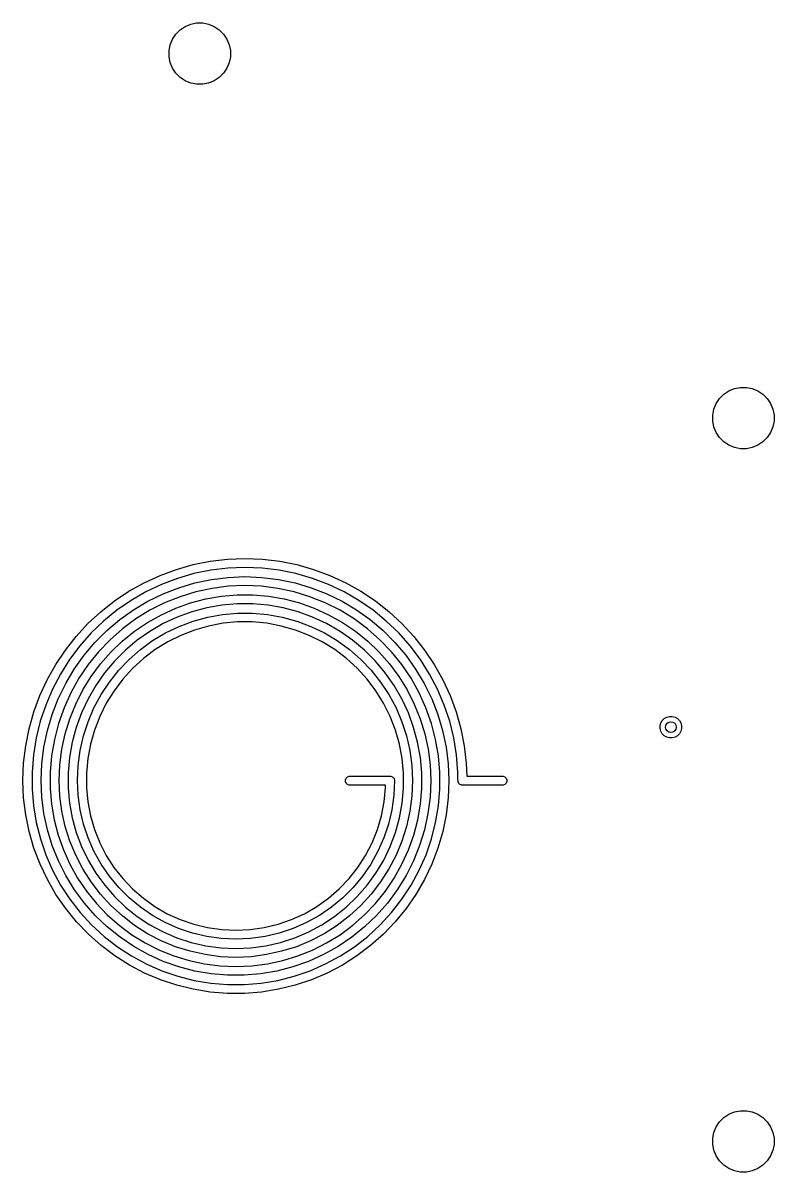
# Model space of a CAD drawing. Extents: x 25 to 275, y -107 to -24.
# Drawn here: x 209.12 to 229.85, y -105.8 to -74.1 of the extents above; entities that cross this region are included whole.
import ezdxf

# ---------------------------------------------------------------- set-up
doc = ezdxf.new("R2010")
doc.units = 0
doc.layers.add('BLACK', color=7, linetype='CONTINUOUS')

msp = doc.modelspace()

# ---------------------------------------------------------------- linework, layer by layer
at = {"layer": 'BLACK', "linetype": 'CONTINUOUS'}
for p, q in [((213.599313, -74.200367), (213.753258, -74.136601)), ((213.753258, -74.136601), (213.916685, -74.104093)), ((213.916685, -74.104093), (214.083315, -74.104093)), ((214.083315, -74.104093), (214.246742, -74.136601)), ((214.246742, -74.136601), (214.400687, -74.200367)), ((213.250367, -74.549313), (213.342941, -74.410766)), ((213.342941, -74.410766), (213.460766, -74.292941)), ((213.460766, -74.292941), (213.599313, -74.200367)), ((214.400687, -74.200367), (214.539234, -74.292941)), ((214.539234, -74.292941), (214.657059, -74.410766)), ((214.657059, -74.410766), (214.749633, -74.549313)), ((213.154093, -74.866685), (213.186601, -74.703258)), ((213.186601, -74.703258), (213.250367, -74.549313)), ((214.749633, -74.549313), (214.813399, -74.703258)), ((214.813399, -74.703258), (214.845907, -74.866685)), ((213.154093, -75.033315), (213.154093, -74.866685)), ((213.186601, -75.196742), (213.154093, -75.033315)), ((214.845907, -75.033315), (214.813399, -75.196742)), ((214.845907, -74.866685), (214.845907, -75.033315)), ((213.250367, -75.350687), (213.186601, -75.196742)), ((213.342941, -75.489234), (213.250367, -75.350687)), ((214.749633, -75.350687), (214.657059, -75.489234)), ((214.813399, -75.196742), (214.749633, -75.350687)), ((213.460766, -75.607059), (213.342941, -75.489234)), ((213.599313, -75.699633), (213.460766, -75.607059)), ((213.753258, -75.763399), (213.599313, -75.699633)), ((214.400687, -75.699633), (214.246742, -75.763399)), ((214.539234, -75.607059), (214.400687, -75.699633)), ((214.657059, -75.489234), (214.539234, -75.607059)), ((213.916685, -75.795907), (213.753258, -75.763399)), ((214.083315, -75.795907), (213.916685, -75.795907)), ((214.246742, -75.763399), (214.083315, -75.795907)), ((228.460766, -84.342941), (228.599313, -84.250367)), ((228.599313, -84.250367), (228.753258, -84.186601)), ((228.753258, -84.186601), (228.916685, -84.154093)), ((228.916685, -84.154093), (229.083315, -84.154093)), ((229.083315, -84.154093), (229.246742, -84.186601)), ((229.246742, -84.186601), (229.400687, -84.250367)), ((229.400687, -84.250367), (229.539234, -84.342941)), ((228.186601, -84.753258), (228.250367, -84.599313)), ((228.250367, -84.599313), (228.342941, -84.460766)), ((228.342941, -84.460766), (228.460766, -84.342941)), ((229.539234, -84.342941), (229.657059, -84.460766)), ((229.657059, -84.460766), (229.749633, -84.599313)), ((229.749633, -84.599313), (229.813399, -84.753258)), ((228.154093, -84.916685), (228.186601, -84.753258)), ((228.154093, -85.083315), (228.154093, -84.916685)), ((229.813399, -84.753258), (229.845907, -84.916685)), ((229.845907, -84.916685), (229.845907, -85.083315)), ((228.186601, -85.246742), (228.154093, -85.083315)), ((228.250367, -85.400687), (228.186601, -85.246742)), ((229.813399, -85.246742), (229.749633, -85.400687)), ((229.845907, -85.083315), (229.813399, -85.246742)), ((228.342941, -85.539234), (228.250367, -85.400687)), ((228.460766, -85.657059), (228.342941, -85.539234)), ((229.657059, -85.539234), (229.539234, -85.657059)), ((229.749633, -85.400687), (229.657059, -85.539234)), ((228.599313, -85.749633), (228.460766, -85.657059)), ((228.753258, -85.813399), (228.599313, -85.749633)), ((228.916685, -85.845907), (228.753258, -85.813399)), ((229.083315, -85.845907), (228.916685, -85.845907)), ((229.246742, -85.813399), (229.083315, -85.845907)), ((229.400687, -85.749633), (229.246742, -85.813399)), ((229.539234, -85.657059), (229.400687, -85.749633)), ((213.357271, -89.174779), (213.820147, -89.044234)), ((213.820147, -89.044234), (214.291839, -88.950409)), ((214.291839, -88.950409), (214.769438, -88.893881)), ((214.769438, -88.893881), (215.25, -88.875)), ((215.25, -88.875), (215.730562, -88.893881)), ((215.730562, -88.893881), (216.208161, -88.950409)), ((216.208161, -88.950409), (216.679853, -89.044234)), ((216.679853, -89.044234), (217.142729, -89.174779)), ((212.469308, -89.542585), (212.906064, -89.341238)), ((212.906064, -89.341238), (213.357271, -89.174779)), ((213.842879, -89.291086), (213.388065, -89.422825)), ((214.306819, -89.196372), (213.842879, -89.291086)), ((214.776875, -89.139297), (214.306819, -89.196372)), ((215.25, -89.120231), (214.776875, -89.139297)), ((215.723125, -89.139297), (215.25, -89.120231)), ((216.193181, -89.196372), (215.723125, -89.139297)), ((216.657121, -89.291086), (216.193181, -89.196372)), ((217.111935, -89.422825), (216.657121, -89.291086)), ((217.142729, -89.174779), (217.593936, -89.341238)), ((217.593936, -89.341238), (218.030692, -89.542585)), ((212.049696, -89.777579), (212.469308, -89.542585)), ((212.945327, -89.590733), (212.517535, -89.793723)), ((213.388065, -89.422825), (212.945327, -89.590733)), ((212.990463, -89.848775), (213.423565, -89.679778)), ((213.423565, -89.679778), (213.869144, -89.547124)), ((213.869144, -89.547124), (214.324155, -89.451718)), ((214.324155, -89.451718), (214.785491, -89.394212)), ((214.793757, -89.639534), (214.340801, -89.697537)), ((214.785491, -89.394212), (215.25, -89.375)), ((215.25, -89.620153), (214.793757, -89.639534)), ((215.25, -89.375), (215.714509, -89.394212)), ((215.706243, -89.639534), (215.25, -89.620153)), ((216.159199, -89.697537), (215.706243, -89.639534)), ((215.714509, -89.394212), (216.175845, -89.451718)), ((216.175845, -89.451718), (216.630856, -89.547124)), ((216.630856, -89.547124), (217.076435, -89.679778)), ((217.076435, -89.679778), (217.509537, -89.848775)), ((217.554673, -89.590733), (217.111935, -89.422825)), ((217.982465, -89.793723), (217.554673, -89.590733)), ((218.030692, -89.542585), (218.450304, -89.777579)), ((211.649815, -90.044771), (212.049696, -89.777579)), ((212.517535, -89.793723), (212.107464, -90.030478)), ((212.572796, -90.05296), (212.990463, -89.848775)), ((213.457759, -89.927464), (213.034034, -90.09773)), ((213.894397, -89.793745), (213.457759, -89.927464)), ((213.749283, -90.099645), (214.170269, -89.990029)), ((214.340801, -89.697537), (213.894397, -89.793745)), ((214.170269, -89.990029), (214.599034, -89.91651)), ((214.599034, -89.91651), (215.032489, -89.879618)), ((215.032489, -89.879618), (215.467511, -89.879618)), ((215.467511, -89.879618), (215.900966, -89.91651)), ((215.900966, -89.91651), (216.329731, -89.990029)), ((216.605603, -89.793745), (216.159199, -89.697537)), ((216.329731, -89.990029), (216.750717, -90.099645)), ((217.042241, -89.927464), (216.605603, -89.793745)), ((217.465966, -90.09773), (217.042241, -89.927464)), ((217.509537, -89.848775), (217.927204, -90.05296)), ((218.392536, -90.030478), (217.982465, -89.793723)), ((218.450304, -89.777579), (218.850185, -90.044771)), ((211.272131, -90.342513), (211.649815, -90.044771)), ((211.717774, -90.299461), (211.350992, -90.59893)), ((212.107464, -90.030478), (211.717774, -90.299461)), ((211.795053, -90.561085), (212.173417, -90.290939)), ((212.173417, -90.290939), (212.572796, -90.05296)), ((212.626276, -90.303318), (212.237421, -90.542745)), ((213.034034, -90.09773), (212.626276, -90.303318)), ((212.942706, -90.423755), (213.339111, -90.244569)), ((213.339111, -90.244569), (213.749283, -90.099645)), ((214.193852, -90.236023), (213.782663, -90.346201)), ((214.613079, -90.162102), (214.193852, -90.236023)), ((215.037153, -90.125), (214.613079, -90.162102)), ((215.462847, -90.125), (215.037153, -90.125)), ((215.886921, -90.162102), (215.462847, -90.125)), ((216.306148, -90.236023), (215.886921, -90.162102)), ((216.717337, -90.346201), (216.306148, -90.236023)), ((216.750717, -90.099645), (217.160889, -90.244569)), ((217.160889, -90.244569), (217.557294, -90.423755)), ((217.873724, -90.303318), (217.465966, -90.09773)), ((218.262579, -90.542745), (217.873724, -90.303318)), ((217.927204, -90.05296), (218.326583, -90.290939)), ((218.326583, -90.290939), (218.704947, -90.561085)), ((218.782226, -90.299461), (218.392536, -90.030478)), ((219.149008, -90.59893), (218.782226, -90.299461)), ((218.850185, -90.044771), (219.227869, -90.342513)), ((210.918971, -90.668971), (211.272131, -90.342513)), ((211.350992, -90.59893), (211.009496, -90.926941)), ((211.440291, -90.861553), (211.795053, -90.561085)), ((212.237421, -90.542745), (211.870273, -90.814287)), ((212.202505, -90.879515), (212.562925, -90.635913)), ((212.562925, -90.635913), (212.942706, -90.423755)), ((213.382641, -90.491797), (212.996831, -90.671703)), ((213.782663, -90.346201), (213.382641, -90.491797)), ((213.432259, -90.747184), (213.820796, -90.601364)), ((213.820796, -90.601364), (214.220841, -90.490958)), ((214.220841, -90.490958), (214.629171, -90.416857)), ((214.629171, -90.416857), (215.0425, -90.379657)), ((215.047732, -90.625), (214.64492, -90.662326)), ((215.0425, -90.379657), (215.4575, -90.379657)), ((215.452268, -90.625), (215.047732, -90.625)), ((215.85508, -90.662326), (215.452268, -90.625)), ((215.4575, -90.379657), (215.870829, -90.416857)), ((215.870829, -90.416857), (216.279159, -90.490958)), ((216.279159, -90.490958), (216.679204, -90.601364)), ((216.679204, -90.601364), (217.067741, -90.747184)), ((217.117359, -90.491797), (216.717337, -90.346201)), ((217.503169, -90.671703), (217.117359, -90.491797)), ((217.557294, -90.423755), (217.937075, -90.635913)), ((217.937075, -90.635913), (218.297495, -90.879515)), ((218.629727, -90.814287), (218.262579, -90.542745)), ((218.704947, -90.561085), (219.059709, -90.861553)), ((219.490504, -90.926941), (219.149008, -90.59893)), ((219.227869, -90.342513), (219.581029, -90.668971)), ((210.592513, -91.022131), (210.918971, -90.668971)), ((211.009496, -90.926941), (210.695502, -91.281367)), ((211.111553, -91.190291), (211.440291, -90.861553)), ((211.870273, -90.814287), (211.527475, -91.115987)), ((211.864042, -91.152804), (212.202505, -90.879515)), ((212.628169, -90.88455), (212.279461, -91.128718)), ((212.996831, -90.671703), (212.628169, -90.88455)), ((212.702101, -91.140099), (213.058357, -90.927246)), ((213.058357, -90.927246), (213.432259, -90.747184)), ((213.858178, -90.847366), (213.480958, -90.993502)), ((214.247271, -90.73666), (213.858178, -90.847366)), ((214.64492, -90.662326), (214.247271, -90.73666)), ((216.252729, -90.73666), (215.85508, -90.662326)), ((216.641822, -90.847366), (216.252729, -90.73666)), ((217.019042, -90.993502), (216.641822, -90.847366)), ((217.067741, -90.747184), (217.441643, -90.927246)), ((217.441643, -90.927246), (217.797899, -91.140099)), ((217.871831, -90.88455), (217.503169, -90.671703)), ((218.220539, -91.128718), (217.871831, -90.88455)), ((218.297495, -90.879515), (218.635958, -91.152804)), ((218.972525, -91.115987), (218.629727, -90.814287)), ((219.059709, -90.861553), (219.388447, -91.190291)), ((219.804498, -91.281367), (219.490504, -90.926941)), ((219.581029, -90.668971), (219.907487, -91.022131)), ((210.294771, -91.399815), (210.592513, -91.022131)), ((210.811085, -91.545053), (211.111553, -91.190291)), ((211.527475, -91.115987), (211.211498, -91.445671)), ((211.549975, -91.453813), (211.864042, -91.152804)), ((212.279461, -91.128718), (211.95336, -91.402349)), ((212.36636, -91.384029), (212.702101, -91.140099)), ((213.118832, -91.17382), (212.774887, -91.386781)), ((213.480958, -90.993502), (213.118832, -91.17382)), ((217.381168, -91.17382), (217.019042, -90.993502)), ((217.725113, -91.386781), (217.381168, -91.17382)), ((217.797899, -91.140099), (218.13364, -91.384029)), ((218.54664, -91.402349), (218.220539, -91.128718)), ((218.635958, -91.152804), (218.950025, -91.453813)), ((219.288502, -91.445671), (218.972525, -91.115987)), ((219.388447, -91.190291), (219.688915, -91.545053)), ((219.907487, -91.022131), (220.205229, -91.399815)), ((210.027579, -91.799696), (210.294771, -91.399815)), ((210.695502, -91.281367), (210.411045, -91.659911)), ((210.540939, -91.923417), (210.811085, -91.545053)), ((211.211498, -91.445671), (210.924618, -91.800964)), ((211.262567, -91.780373), (211.549975, -91.453813)), ((211.95336, -91.402349), (211.652349, -91.70336)), ((212.053835, -91.657074), (212.36636, -91.384029)), ((212.774887, -91.386781), (212.45206, -91.630569)), ((218.04794, -91.630569), (217.725113, -91.386781)), ((218.13364, -91.384029), (218.446165, -91.657074)), ((218.847651, -91.70336), (218.54664, -91.402349)), ((218.950025, -91.453813), (219.237433, -91.780373)), ((219.575382, -91.800964), (219.288502, -91.445671)), ((219.688915, -91.545053), (219.959061, -91.923417)), ((220.088955, -91.659911), (219.804498, -91.281367)), ((220.205229, -91.399815), (220.472421, -91.799696)), ((209.792585, -92.219308), (210.027579, -91.799696)), ((210.411045, -91.659911), (210.157971, -92.060116)), ((210.924618, -91.800964), (210.668904, -92.179307)), ((211.003888, -92.130129), (211.262567, -91.780373)), ((211.652349, -91.70336), (211.378718, -92.029461)), ((211.767044, -91.957033), (212.053835, -91.657074)), ((212.153104, -91.903104), (211.880569, -92.20206)), ((212.45206, -91.630569), (212.153104, -91.903104)), ((218.346896, -91.903104), (218.04794, -91.630569)), ((218.619431, -92.20206), (218.346896, -91.903104)), ((218.446165, -91.657074), (218.732956, -91.957033)), ((219.121282, -92.029461), (218.847651, -91.70336)), ((219.237433, -91.780373), (219.496112, -92.130129)), ((219.831096, -92.179307), (219.575382, -91.800964)), ((220.342029, -92.060115), (220.088955, -91.659911)), ((220.472421, -91.799696), (220.707415, -92.219308)), ((209.591238, -92.656064), (209.792585, -92.219308)), ((210.157971, -92.060116), (209.93792, -92.479387)), ((210.30296, -92.322796), (210.540939, -91.923417)), ((210.668904, -92.179307), (210.446196, -92.577973)), ((210.775803, -92.500563), (211.003888, -92.130129)), ((211.378718, -92.029461), (211.13455, -92.378169)), ((211.508296, -92.281493), (211.767044, -91.957033)), ((211.880569, -92.20206), (211.636781, -92.524887)), ((218.863219, -92.524887), (218.619431, -92.20206)), ((218.732956, -91.957033), (218.991704, -92.281493)), ((219.36545, -92.378169), (219.121282, -92.029461)), ((219.496112, -92.130129), (219.724197, -92.500563)), ((220.053804, -92.577973), (219.831096, -92.179307)), ((219.959061, -91.923417), (220.19704, -92.322796)), ((220.56208, -92.479387), (220.342029, -92.060115)), ((220.707415, -92.219308), (220.908762, -92.656064)), ((209.93792, -92.479387), (209.75232, -92.915005)), ((210.098775, -92.740463), (210.30296, -92.322796)), ((210.579954, -92.889006), (210.775803, -92.500563)), ((211.13455, -92.378169), (210.921703, -92.746831)), ((211.279674, -92.627841), (211.508296, -92.281493)), ((211.636781, -92.524887), (211.42382, -92.868832)), ((219.07618, -92.868832), (218.863219, -92.524887)), ((218.991704, -92.281493), (219.220326, -92.627841)), ((219.578297, -92.746831), (219.36545, -92.378169)), ((219.724197, -92.500563), (219.920046, -92.889006)), ((220.19704, -92.322796), (220.401225, -92.740463)), ((220.74768, -92.915005), (220.56208, -92.479387)), ((209.424779, -93.107271), (209.591238, -92.656064)), ((209.929778, -93.173565), (210.098775, -92.740463)), ((210.446196, -92.577973), (210.258099, -92.994089)), ((210.921703, -92.746831), (210.741797, -93.132641)), ((211.083019, -92.993288), (211.279674, -92.627841)), ((219.220326, -92.627841), (219.416981, -92.993288)), ((219.758203, -93.132641), (219.578297, -92.746831)), ((220.241901, -92.994089), (220.053804, -92.577973)), ((220.401225, -92.740463), (220.570222, -93.173565)), ((220.908762, -92.656064), (221.075221, -93.107271)), ((209.294234, -93.570147), (209.424779, -93.107271)), ((209.75232, -92.915005), (209.602375, -93.364146)), ((209.797124, -93.619144), (209.929778, -93.173565)), ((210.258099, -92.994089), (210.105969, -93.424658)), ((210.417753, -93.292659), (210.579954, -92.889006)), ((210.741797, -93.132641), (210.596201, -93.532663)), ((210.919914, -93.374891), (211.083019, -92.993288)), ((211.42382, -92.868832), (211.243502, -93.230958)), ((219.256498, -93.230958), (219.07618, -92.868832)), ((219.416981, -92.993288), (219.580086, -93.374891)), ((219.903799, -93.532663), (219.758203, -93.132641)), ((219.920046, -92.889006), (220.082247, -93.292659)), ((220.394031, -93.424658), (220.241901, -92.994089)), ((220.570222, -93.173565), (220.702876, -93.619144)), ((220.897625, -93.364146), (220.74768, -92.915005)), ((221.075221, -93.107271), (221.205766, -93.570147)), ((209.602375, -93.364146), (209.489057, -93.823895)), ((210.105969, -93.424658), (209.990902, -93.866578)), ((210.290369, -93.708612), (210.417753, -93.292659)), ((210.791672, -93.76958), (210.919914, -93.374891)), ((211.243502, -93.230958), (211.097366, -93.608178)), ((219.402634, -93.608178), (219.256498, -93.230958)), ((219.580086, -93.374891), (219.708328, -93.76958)), ((220.082247, -93.292659), (220.209631, -93.708612)), ((220.509098, -93.866578), (220.394031, -93.424658)), ((221.010943, -93.823895), (220.897625, -93.364146)), ((226.702567, -93.485842), (226.722836, -93.410195)), ((226.702567, -93.564158), (226.702567, -93.485842)), ((226.722836, -93.410195), (226.761994, -93.342372)), ((226.761994, -93.342372), (226.817372, -93.286994)), ((226.817372, -93.286994), (226.885195, -93.247836)), ((226.885195, -93.247836), (226.960842, -93.227567)), ((226.960842, -93.227567), (227.039158, -93.227567)), ((227.039158, -93.227567), (227.114805, -93.247836)), ((227.114805, -93.247836), (227.182628, -93.286994)), ((227.182628, -93.286994), (227.238006, -93.342372)), ((227.238006, -93.342372), (227.277164, -93.410195)), ((227.277164, -93.410195), (227.297433, -93.485842)), ((227.297433, -93.485842), (227.297433, -93.564158)), ((209.200409, -94.041839), (209.294234, -93.570147)), ((209.701718, -94.074155), (209.797124, -93.619144)), ((210.198718, -94.133871), (210.290369, -93.708612)), ((210.596201, -93.532663), (210.486023, -93.943852)), ((210.699326, -94.174174), (210.791672, -93.76958)), ((211.097366, -93.608178), (210.98666, -93.997271)), ((219.51334, -93.997271), (219.402634, -93.608178)), ((219.708328, -93.76958), (219.800674, -94.174174)), ((220.013977, -93.943852), (219.903799, -93.532663)), ((220.209631, -93.708612), (220.301282, -94.133871)), ((220.702876, -93.619144), (220.798282, -94.074155)), ((221.205766, -93.570147), (221.299591, -94.041839)), ((226.722836, -93.639805), (226.702567, -93.564158)), ((226.761994, -93.707628), (226.722836, -93.639805)), ((226.817372, -93.763006), (226.761994, -93.707628)), ((226.885195, -93.802164), (226.817372, -93.763006)), ((226.960842, -93.822433), (226.885195, -93.802164)), ((227.114805, -93.802164), (227.039158, -93.822433)), ((227.182628, -93.763006), (227.114805, -93.802164)), ((227.238006, -93.707628), (227.182628, -93.763006)), ((227.277164, -93.639805), (227.238006, -93.707628)), ((227.297433, -93.564158), (227.277164, -93.639805)), ((209.143881, -94.519438), (209.200409, -94.041839)), ((209.489057, -93.823895), (209.413101, -94.291272)), ((209.644212, -94.535491), (209.701718, -94.074155)), ((209.990902, -93.866578), (209.913727, -94.316664)), ((210.486023, -93.943852), (210.412102, -94.363079)), ((210.98666, -93.997271), (210.912326, -94.39492)), ((219.587674, -94.39492), (219.51334, -93.997271)), ((220.087898, -94.363079), (220.013977, -93.943852)), ((220.586273, -94.316664), (220.509098, -93.866578)), ((220.798282, -94.074155), (220.855788, -94.535491)), ((221.086899, -94.291272), (221.010943, -93.823895)), ((221.299591, -94.041839), (221.356119, -94.519438)), ((227.039158, -93.822433), (226.960842, -93.822433)), ((209.413101, -94.291272), (209.375, -94.763246)), ((209.913727, -94.316664), (209.875, -94.771673)), ((210.143463, -94.56537), (210.198718, -94.133871)), ((210.412102, -94.363079), (210.375, -94.787153)), ((210.643619, -94.585418), (210.699326, -94.174174)), ((210.912326, -94.39492), (210.875, -94.797732)), ((219.625, -94.797732), (219.587674, -94.39492)), ((219.800674, -94.174174), (219.856381, -94.585418)), ((220.125, -94.787153), (220.087898, -94.363079)), ((220.301282, -94.133871), (220.356537, -94.56537)), ((220.625, -94.771673), (220.586273, -94.316664)), ((221.125, -94.763246), (221.086899, -94.291272)), ((209.125, -95), (209.143881, -94.519438)), ((209.625, -95), (209.644212, -94.535491)), ((210.125, -95), (210.143463, -94.56537)), ((210.625, -95), (210.643619, -94.585418)), ((219.856381, -94.585418), (219.875, -95)), ((220.356537, -94.56537), (220.375, -95)), ((220.855788, -94.535491), (220.875, -95)), ((221.356119, -94.519438), (221.370089, -94.875)), ((209.144051, -95.472741), (209.125, -95)), ((209.375, -94.763246), (209.375, -95)), ((209.375, -95), (209.375, -95.232652)), ((209.644363, -95.455832), (209.625, -95)), ((209.875, -94.771673), (209.875, -95)), ((209.875, -95), (209.875, -95.217707)), ((210.143551, -95.424884), (210.125, -95)), ((210.375, -94.787153), (210.375, -95)), ((210.375, -95), (210.375, -95.207709)), ((210.643663, -95.403674), (210.625, -95)), ((210.875, -94.797732), (210.875, -95)), ((210.875, -95), (210.875, -95.196498)), ((218.027402, -94.975614), (218.046066, -94.930554)), ((218.027402, -95.024386), (218.027402, -94.975614)), ((218.046066, -95.069446), (218.027402, -95.024386)), ((218.046066, -94.930554), (218.080554, -94.896066)), ((218.080554, -95.103934), (218.046066, -95.069446)), ((218.080554, -94.896066), (218.125614, -94.877402)), ((218.125614, -94.877402), (218.15, -94.875)), ((218.15, -94.875), (219.25, -94.875)), ((219.25, -94.875), (219.274386, -94.877402)), ((219.274386, -94.877402), (219.276153, -94.878134)), ((219.276153, -94.878134), (219.277815, -94.878134)), ((219.277815, -94.878134), (219.288031, -94.883054)), ((219.288031, -94.883054), (219.319446, -94.896066)), ((219.319446, -94.896066), (219.323528, -94.900148)), ((219.323528, -94.900148), (219.327936, -94.902271)), ((219.327936, -94.902271), (219.336933, -94.913553)), ((219.336933, -94.913553), (219.353934, -94.930554)), ((219.353934, -94.930554), (219.357655, -94.939538)), ((219.375, -95), (219.356337, -95.403674)), ((219.357655, -94.939538), (219.362621, -94.945765)), ((219.362621, -94.945765), (219.36555, -94.958598)), ((219.36555, -94.958598), (219.372598, -94.975614)), ((219.372598, -94.975614), (219.372598, -94.989476)), ((219.372598, -94.989476), (219.375, -95)), ((219.625, -95), (219.625, -94.797732)), ((219.625, -95.207709), (219.625, -95)), ((219.875, -95), (219.856449, -95.424884)), ((220.125, -95), (220.125, -94.787153)), ((220.125, -95.217707), (220.125, -95)), ((220.375, -95), (220.355637, -95.455832)), ((220.625, -95), (220.625, -94.771673)), ((220.625, -95.232652), (220.625, -95)), ((220.875, -95), (220.855949, -95.472741)), ((221.125, -95), (221.125, -94.763246)), ((221.127402, -95.010523), (221.125, -95)), ((221.127402, -95.024386), (221.127402, -95.010523)), ((221.134449, -95.041401), (221.127402, -95.024386)), ((221.137379, -95.054235), (221.134449, -95.041401)), ((221.142344, -95.060461), (221.137379, -95.054235)), ((221.146066, -95.069446), (221.142344, -95.060461)), ((221.163066, -95.086446), (221.146066, -95.069446)), ((221.370089, -94.875), (222.35, -94.875)), ((222.35, -94.875), (222.374386, -94.877402)), ((222.374386, -94.877402), (222.419446, -94.896066)), ((222.419446, -94.896066), (222.453934, -94.930554)), ((222.453934, -95.069446), (222.419446, -95.103934)), ((222.453934, -94.930554), (222.472598, -94.975614)), ((222.472598, -95.024386), (222.453934, -95.069446)), ((222.472598, -94.975614), (222.472598, -95.024386)), ((209.375, -95.232652), (209.413425, -95.696366)), ((209.875, -95.217707), (209.911926, -95.651553)), ((210.375, -95.207709), (210.412238, -95.621455)), ((210.875, -95.196498), (210.912356, -95.587714)), ((218.125614, -95.122598), (218.080554, -95.103934)), ((218.15, -95.125), (218.125614, -95.122598)), ((219.125, -95.125), (218.15, -95.125)), ((219.087644, -95.587714), (219.125, -95.196498)), ((219.125, -95.196498), (219.125, -95.125)), ((219.587762, -95.621455), (219.625, -95.207709)), ((220.088074, -95.651553), (220.125, -95.217707)), ((220.586575, -95.696366), (220.625, -95.232652)), ((221.172064, -95.097729), (221.163066, -95.086446)), ((221.176471, -95.099851), (221.172064, -95.097729)), ((221.180554, -95.103934), (221.176471, -95.099851)), ((221.211968, -95.116945), (221.180554, -95.103934)), ((221.222185, -95.121866), (221.211968, -95.116945)), ((221.223847, -95.121866), (221.222185, -95.121866)), ((221.225614, -95.122598), (221.223847, -95.121866)), ((221.25, -95.125), (221.225614, -95.122598)), ((222.35, -95.125), (221.25, -95.125)), ((222.374386, -95.122598), (222.35, -95.125)), ((222.419446, -95.103934), (222.374386, -95.122598)), ((209.20108, -95.942416), (209.144051, -95.472741)), ((209.413425, -95.696366), (209.490011, -96.155323)), ((209.702314, -95.908379), (209.644363, -95.455832)), ((209.911926, -95.651553), (209.985511, -96.080705)), ((210.199062, -95.846535), (210.143551, -95.424884)), ((210.412238, -95.621455), (210.486413, -96.030197)), ((210.699493, -95.803904), (210.643663, -95.403674)), ((210.912356, -95.587714), (210.986731, -95.973608)), ((219.013269, -95.973608), (219.087644, -95.587714)), ((219.356337, -95.403674), (219.300507, -95.803904)), ((219.513587, -96.030197), (219.587762, -95.621455)), ((219.856449, -95.424884), (219.800938, -95.846535)), ((220.014489, -96.080705), (220.088074, -95.651553)), ((220.355637, -95.455832), (220.297686, -95.908379)), ((220.509989, -96.155323), (220.586575, -95.696366)), ((220.855949, -95.472741), (220.79892, -95.942416)), ((209.295717, -96.40598), (209.20108, -95.942416)), ((209.798435, -96.354382), (209.702314, -95.908379)), ((210.291112, -96.261743), (210.199062, -95.846535)), ((210.792013, -96.197276), (210.699493, -95.803904)), ((210.986731, -95.973608), (211.097451, -96.350685)), ((218.902549, -96.350685), (219.013269, -95.973608)), ((219.300507, -95.803904), (219.207987, -96.197276)), ((219.800938, -95.846535), (219.708888, -96.261743)), ((220.297686, -95.908379), (220.201565, -96.354382)), ((220.79892, -95.942416), (220.704283, -96.40598)), ((209.490011, -96.155323), (209.604236, -96.606388)), ((209.985511, -96.080705), (210.095226, -96.50207)), ((210.418998, -96.667348), (210.291112, -96.261743)), ((210.486413, -96.030197), (210.59693, -96.430644)), ((210.920434, -96.580432), (210.792013, -96.197276)), ((219.207987, -96.197276), (219.079566, -96.580432)), ((219.40307, -96.430644), (219.513587, -96.030197)), ((219.708888, -96.261743), (219.581002, -96.667348)), ((219.904774, -96.50207), (220.014489, -96.080705)), ((220.395764, -96.606388), (220.509989, -96.155323)), ((209.427348, -96.860424), (209.295717, -96.40598)), ((209.604236, -96.606388), (209.75532, -97.04648)), ((209.932034, -96.790626), (209.798435, -96.354382)), ((210.095226, -96.50207), (210.24028, -96.912613)), ((210.59693, -96.430644), (210.742897, -96.819573)), ((211.083661, -96.950105), (210.920434, -96.580432)), ((211.097451, -96.350685), (211.243513, -96.71553)), ((218.756487, -96.71553), (218.902549, -96.350685)), ((219.079566, -96.580432), (218.916339, -96.950105)), ((219.257103, -96.819573), (219.40307, -96.430644)), ((219.75972, -96.912613), (219.904774, -96.50207)), ((220.201565, -96.354382), (220.067966, -96.790626)), ((220.24468, -97.04648), (220.395764, -96.606388)), ((220.704283, -96.40598), (220.572652, -96.860424)), ((209.595121, -97.302804), (209.427348, -96.860424)), ((210.102147, -97.213969), (209.932034, -96.790626)), ((210.24028, -96.912613), (210.419628, -97.309375)), ((210.58175, -97.060264), (210.418998, -96.667348)), ((210.742897, -96.819573), (210.92314, -97.193852)), ((211.2803, -97.303141), (211.083661, -96.950105)), ((211.243513, -96.71553), (211.423594, -97.064839)), ((218.576406, -97.064839), (218.756487, -96.71553)), ((218.916339, -96.950105), (218.7197, -97.303141)), ((219.07686, -97.193852), (219.257103, -96.819573)), ((219.581002, -96.667348), (219.41825, -97.060264)), ((219.580372, -97.309375), (219.75972, -96.912613)), ((220.067966, -96.790626), (219.897853, -97.213969)), ((220.572652, -96.860424), (220.404879, -97.302804)), ((209.75532, -97.04648), (209.94223, -97.472593)), ((210.307549, -97.62136), (210.102147, -97.213969)), ((210.778126, -97.4375), (210.58175, -97.060264)), ((210.92314, -97.193852), (211.136208, -97.550467)), ((211.423594, -97.064839), (211.636064, -97.395448)), ((218.363936, -97.395448), (218.576406, -97.064839)), ((218.863792, -97.550467), (219.07686, -97.193852)), ((219.41825, -97.060264), (219.221874, -97.4375)), ((219.897853, -97.213969), (219.692451, -97.62136)), ((220.05777, -97.472593), (220.24468, -97.04648)), ((209.797946, -97.730249), (209.595121, -97.302804)), ((209.94223, -97.472593), (210.16369, -97.881815)), ((210.419628, -97.309375), (210.631977, -97.689498)), ((211.006634, -97.796185), (210.778126, -97.4375)), ((211.136208, -97.550467), (211.380384, -97.886547)), ((211.508675, -97.636527), (211.2803, -97.303141)), ((211.636064, -97.395448), (211.878998, -97.704364)), ((218.121002, -97.704364), (218.363936, -97.395448)), ((218.7197, -97.303141), (218.491325, -97.636527)), ((218.619616, -97.886547), (218.863792, -97.550467)), ((219.221874, -97.4375), (218.993366, -97.796185)), ((219.368023, -97.689498), (219.580372, -97.309375)), ((219.83631, -97.881815), (220.05777, -97.472593)), ((220.404879, -97.302804), (220.202054, -97.730249)), ((210.034508, -98.139987), (209.797946, -97.730249)), ((210.16369, -97.881815), (210.418187, -98.271351)), ((210.546761, -98.009864), (210.307549, -97.62136)), ((210.631977, -97.689498), (210.875799, -98.050243)), ((211.265533, -98.13359), (211.006634, -97.796185)), ((211.380384, -97.886547), (211.653704, -98.199386)), ((211.766836, -97.947418), (211.508675, -97.636527)), ((211.878998, -97.704364), (212.150196, -97.988789)), ((217.849804, -97.988789), (218.121002, -97.704364)), ((218.491325, -97.636527), (218.233164, -97.947418)), ((218.346296, -98.199386), (218.619616, -97.886547)), ((218.993366, -97.796185), (218.734467, -98.13359)), ((219.124201, -98.050243), (219.368023, -97.689498)), ((219.692451, -97.62136), (219.453239, -98.009864)), ((219.581813, -98.271351), (219.83631, -97.881815)), ((220.202054, -97.730249), (219.965492, -98.139987)), ((210.303274, -98.529361), (210.034508, -98.139987)), ((210.818058, -98.376682), (210.546761, -98.009864)), ((210.875799, -98.050243), (211.149335, -98.389012)), ((211.552854, -98.447146), (211.265533, -98.13359)), ((211.653704, -98.199386), (211.953966, -98.486466)), ((212.052582, -98.233164), (211.766836, -97.947418)), ((212.363473, -98.491325), (212.052582, -98.233164)), ((212.150196, -97.988789), (212.447202, -98.246146)), ((217.552798, -98.246146), (217.849804, -97.988789)), ((217.947418, -98.233164), (217.636527, -98.491325)), ((218.233164, -97.947418), (217.947418, -98.233164)), ((218.046034, -98.486466), (218.346296, -98.199386)), ((218.734467, -98.13359), (218.447146, -98.447146)), ((218.850665, -98.389012), (219.124201, -98.050243)), ((219.453239, -98.009864), (219.181942, -98.376682)), ((219.965492, -98.139987), (219.696726, -98.529361)), ((210.602499, -98.895846), (210.303274, -98.529361)), ((210.418187, -98.271351), (210.703982, -98.638541)), ((211.119486, -98.719171), (210.818058, -98.376682)), ((211.149335, -98.389012), (211.450615, -98.703362)), ((211.86641, -98.734467), (211.552854, -98.447146)), ((211.953966, -98.486466), (212.278753, -98.745475)), ((212.696859, -98.7197), (212.363473, -98.491325)), ((212.447202, -98.246146), (212.767328, -98.474106)), ((212.767328, -98.474106), (213.107672, -98.670604)), ((216.892328, -98.670604), (217.232672, -98.474106)), ((217.232672, -98.474106), (217.552798, -98.246146)), ((217.636527, -98.491325), (217.303141, -98.7197)), ((217.721247, -98.745475), (218.046034, -98.486466)), ((218.447146, -98.447146), (218.13359, -98.734467)), ((218.549385, -98.703362), (218.850665, -98.389012)), ((219.181942, -98.376682), (218.880514, -98.719171)), ((219.296018, -98.638541), (219.581813, -98.271351)), ((219.696726, -98.529361), (219.397501, -98.895846)), ((210.703982, -98.638541), (211.019124, -98.980876)), ((211.448873, -99.034864), (211.119486, -98.719171)), ((211.450615, -98.703362), (211.777469, -98.991029)), ((212.203815, -98.993366), (211.86641, -98.734467)), ((212.278753, -98.745475), (212.62545, -98.974328)), ((213.049895, -98.916339), (212.696859, -98.7197)), ((213.107672, -98.670604), (213.465154, -98.833861)), ((213.465154, -98.833861), (213.836535, -98.962397)), ((216.163465, -98.962397), (216.534846, -98.833861)), ((216.534846, -98.833861), (216.892328, -98.670604)), ((217.303141, -98.7197), (216.950105, -98.916339)), ((217.37455, -98.974328), (217.721247, -98.745475)), ((218.13359, -98.734467), (217.796185, -98.993366)), ((218.222531, -98.991029), (218.549385, -98.703362)), ((218.880514, -98.719171), (218.551127, -99.034864)), ((218.980876, -98.980876), (219.296018, -98.638541)), ((210.930244, -99.237064), (210.602499, -98.895846)), ((211.019124, -98.980876), (211.361459, -99.296018)), ((211.803847, -99.321485), (211.448873, -99.034864)), ((211.777469, -98.991029), (212.127541, -99.249941)), ((212.5625, -99.221874), (212.203815, -98.993366)), ((212.62545, -98.974328), (212.991265, -99.171181)), ((212.991265, -99.171181), (213.373253, -99.334451)), ((213.419568, -99.079566), (213.049895, -98.916339)), ((213.802724, -99.207987), (213.419568, -99.079566)), ((213.836535, -98.962397), (214.218453, -99.055049)), ((214.218453, -99.055049), (214.607449, -99.110978)), ((214.607449, -99.110978), (215, -99.129678)), ((215, -99.129678), (215.392551, -99.110978)), ((215.392551, -99.110978), (215.781547, -99.055049)), ((215.781547, -99.055049), (216.163465, -98.962397)), ((216.580432, -99.079566), (216.197276, -99.207987)), ((216.950105, -98.916339), (216.580432, -99.079566)), ((216.626747, -99.334451), (217.008735, -99.171181)), ((217.008735, -99.171181), (217.37455, -98.974328)), ((217.796185, -98.993366), (217.4375, -99.221874)), ((217.872459, -99.249941), (218.222531, -98.991029)), ((218.551127, -99.034864), (218.196153, -99.321485)), ((218.638541, -99.296018), (218.980876, -98.980876)), ((219.397501, -98.895846), (219.069756, -99.237064)), ((211.284383, -99.550804), (210.930244, -99.237064)), ((211.361459, -99.296018), (211.728649, -99.581813)), ((212.181848, -99.576969), (211.803847, -99.321485)), ((212.127541, -99.249941), (212.498309, -99.478232)), ((212.498309, -99.478232), (212.887102, -99.674258)), ((212.939736, -99.41825), (212.5625, -99.221874)), ((213.332652, -99.581002), (212.939736, -99.41825)), ((213.373253, -99.334451), (213.768339, -99.462822)), ((213.768339, -99.462822), (214.173342, -99.555261)), ((214.196096, -99.300507), (213.802724, -99.207987)), ((214.596326, -99.356337), (214.196096, -99.300507)), ((215, -99.375), (214.596326, -99.356337)), ((215.403674, -99.356337), (215, -99.375)), ((215.803904, -99.300507), (215.403674, -99.356337)), ((216.197276, -99.207987), (215.803904, -99.300507)), ((215.826658, -99.555261), (216.231661, -99.462822)), ((216.231661, -99.462822), (216.626747, -99.334451)), ((217.060264, -99.41825), (216.667348, -99.581002)), ((217.4375, -99.221874), (217.060264, -99.41825)), ((217.112898, -99.674258), (217.501691, -99.478232)), ((217.501691, -99.478232), (217.872459, -99.249941)), ((218.196153, -99.321485), (217.818152, -99.576969)), ((218.271351, -99.581813), (218.638541, -99.296018)), ((219.069756, -99.237064), (218.715617, -99.550804)), ((211.66262, -99.83503), (211.284383, -99.550804)), ((211.728649, -99.581813), (212.118185, -99.83631)), ((212.580155, -99.799476), (212.181848, -99.576969)), ((212.995896, -99.987404), (212.580155, -99.799476)), ((212.887102, -99.674258), (213.291119, -99.836605)), ((213.738257, -99.708888), (213.332652, -99.581002)), ((214.153465, -99.800938), (213.738257, -99.708888)), ((214.575116, -99.856449), (214.153465, -99.800938)), ((214.173342, -99.555261), (214.585, -99.611024)), ((214.585, -99.611024), (215, -99.629662)), ((215, -99.629662), (215.415, -99.611024)), ((215.415, -99.611024), (215.826658, -99.555261)), ((215.846535, -99.800938), (215.424884, -99.856449)), ((216.261743, -99.708888), (215.846535, -99.800938)), ((216.667348, -99.581002), (216.261743, -99.708888)), ((216.708881, -99.836605), (217.112898, -99.674258)), ((217.419845, -99.799476), (217.004104, -99.987404)), ((217.818152, -99.576969), (217.419845, -99.799476)), ((217.881815, -99.83631), (218.271351, -99.581813)), ((218.715617, -99.550804), (218.33738, -99.83503)), ((212.0625, -100.087899), (211.66262, -99.83503)), ((212.481431, -100.307771), (212.0625, -100.087899)), ((212.118185, -99.83631), (212.527407, -100.05777)), ((212.527407, -100.05777), (212.95352, -100.24468)), ((213.426078, -100.139396), (212.995896, -99.987404)), ((213.291119, -99.836605), (213.707448, -99.964104)), ((213.867599, -100.254359), (213.426078, -100.139396)), ((213.707448, -99.964104), (214.13309, -100.055837)), ((214.13309, -100.055837), (214.564978, -100.111142)), ((214.564978, -100.111142), (215, -100.129622)), ((215, -99.875), (214.575116, -99.856449)), ((215.424884, -99.856449), (215, -99.875)), ((215, -100.129622), (215.435022, -100.111142)), ((215.435022, -100.111142), (215.86691, -100.055837)), ((215.86691, -100.055837), (216.292552, -99.964104)), ((216.573922, -100.139396), (216.132401, -100.254359)), ((216.292552, -99.964104), (216.708881, -99.836605)), ((217.004104, -99.987404), (216.573922, -100.139396)), ((217.04648, -100.24468), (217.472593, -100.05777)), ((217.472593, -100.05777), (217.881815, -99.83631)), ((217.9375, -100.087899), (217.518569, -100.307771)), ((218.33738, -99.83503), (217.9375, -100.087899)), ((212.916696, -100.49322), (212.481431, -100.307771)), ((212.95352, -100.24468), (213.393612, -100.395764)), ((213.393612, -100.395764), (213.844677, -100.509989)), ((214.317279, -100.331465), (213.867599, -100.254359)), ((214.771879, -100.370157), (214.317279, -100.331465)), ((215.228121, -100.370157), (214.771879, -100.370157)), ((215.682721, -100.331465), (215.228121, -100.370157)), ((216.132401, -100.254359), (215.682721, -100.331465)), ((216.155323, -100.509989), (216.606388, -100.395764)), ((216.606388, -100.395764), (217.04648, -100.24468)), ((217.518569, -100.307771), (217.083304, -100.49322)), ((213.365472, -100.643044), (212.916696, -100.49322)), ((213.824849, -100.75627), (213.365472, -100.643044)), ((214.291847, -100.832165), (213.824849, -100.75627)), ((213.844677, -100.509989), (214.303634, -100.586575)), ((214.303634, -100.586575), (214.767348, -100.625)), ((214.767348, -100.625), (215.232652, -100.625)), ((215.232652, -100.625), (215.696366, -100.586575)), ((215.696366, -100.586575), (216.155323, -100.509989)), ((216.175151, -100.75627), (215.708153, -100.832165)), ((216.634528, -100.643044), (216.175151, -100.75627)), ((217.083304, -100.49322), (216.634528, -100.643044)), ((214.763438, -100.870235), (214.291847, -100.832165)), ((215.236562, -100.870235), (214.763438, -100.870235)), ((215.708153, -100.832165), (215.236562, -100.870235)), ((228.460766, -104.292941), (228.599313, -104.200367)), ((228.599313, -104.200367), (228.753258, -104.136601)), ((228.753258, -104.136601), (228.916685, -104.104093)), ((228.916685, -104.104093), (229.083315, -104.104093)), ((229.083315, -104.104093), (229.246742, -104.136601)), ((229.246742, -104.136601), (229.400687, -104.200367)), ((229.400687, -104.200367), (229.539234, -104.292941)), ((228.186601, -104.703258), (228.250367, -104.549313)), ((228.250367, -104.549313), (228.342941, -104.410766)), ((228.342941, -104.410766), (228.460766, -104.292941)), ((229.539234, -104.292941), (229.657059, -104.410766)), ((229.657059, -104.410766), (229.749633, -104.549313)), ((229.749633, -104.549313), (229.813399, -104.703258)), ((228.154093, -104.866685), (228.186601, -104.703258)), ((228.154093, -105.033315), (228.154093, -104.866685)), ((229.813399, -104.703258), (229.845907, -104.866685)), ((229.845907, -104.866685), (229.845907, -105.033315)), ((228.186601, -105.196742), (228.154093, -105.033315)), ((228.250367, -105.350687), (228.186601, -105.196742)), ((229.813399, -105.196742), (229.749633, -105.350687)), ((229.845907, -105.033315), (229.813399, -105.196742)), ((228.342941, -105.489234), (228.250367, -105.350687)), ((228.460766, -105.607059), (228.342941, -105.489234)), ((229.657059, -105.489234), (229.539234, -105.607059)), ((229.749633, -105.350687), (229.657059, -105.489234)), ((228.599313, -105.699633), (228.460766, -105.607059)), ((228.753258, -105.763399), (228.599313, -105.699633)), ((228.916685, -105.795907), (228.753258, -105.763399)), ((229.083315, -105.795907), (228.916685, -105.795907)), ((229.246742, -105.763399), (229.083315, -105.795907)), ((229.400687, -105.699633), (229.246742, -105.763399)), ((229.539234, -105.607059), (229.400687, -105.699633))]:
    msp.add_line(p, q, dxfattribs=at)
at = {"layer": 'BLACK'}
msp.add_circle((227, -93.525), 0.15, dxfattribs=at)

doc.saveas('drawing.dxf')
